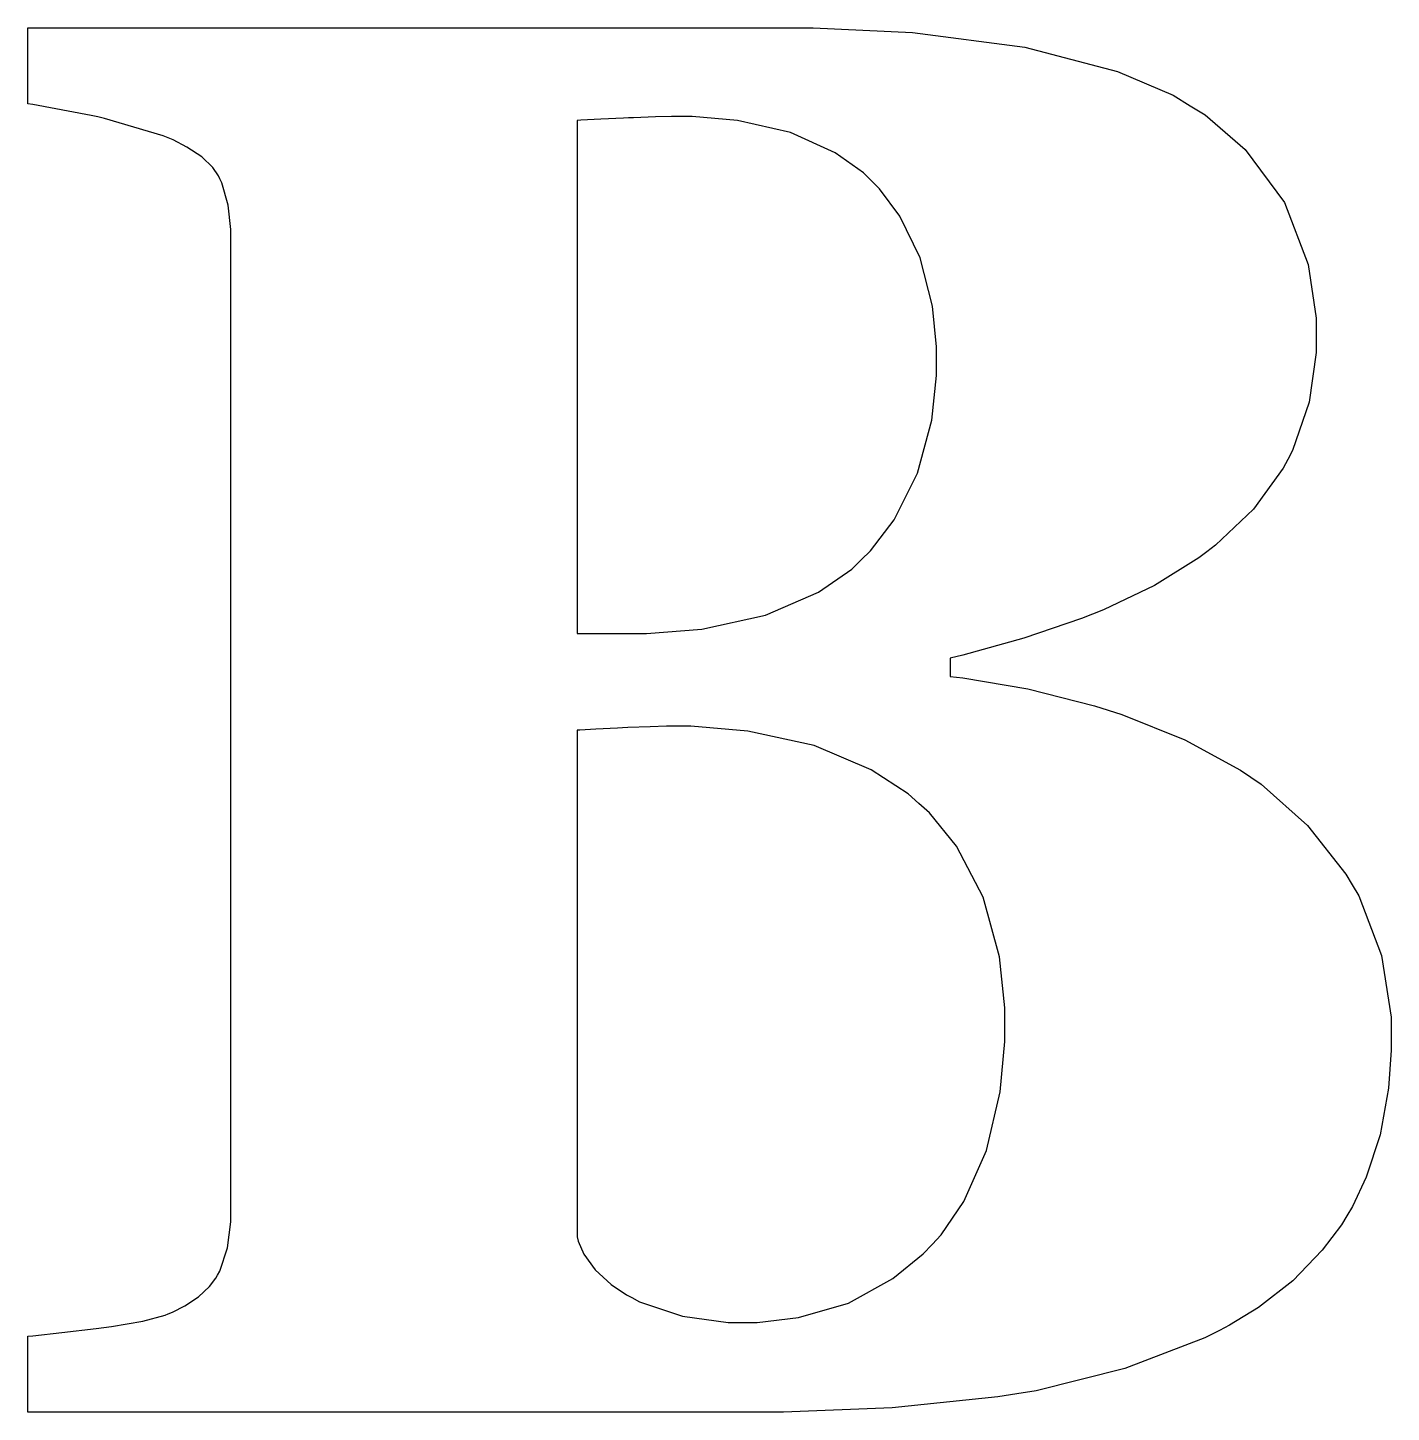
# Model space of a CAD drawing. Extents: x 0 to 121, y 0 to 123.
import ezdxf

# ---------------------------------------------------------------- set-up
doc = ezdxf.new("R2010")
doc.units = 0
doc.layers.get('0').update_dxf_attribs({"linetype": 'CONTINUOUS'})

msp = doc.modelspace()

# ---------------------------------------------------------------- linework, layer by layer
at = {"color": 0}
for p, q in [((0.352778, 115.85), (0.352778, 122.567)), ((0.352778, 122.567), (66.7561, 122.567)), ((66.7561, 122.567), (69.6708, 122.567)), ((69.6708, 122.567), (78.4158, 122.137)), ((78.4158, 122.137), (88.3324, 120.846)), ((88.3324, 120.846), (96.5027, 118.692)), ((96.5027, 118.692), (101.433, 116.607)), ((101.433, 116.607), (102.931, 115.677)), ((0.797885, 115.778), (0.352778, 115.85)), ((5.96554, 114.81), (0.797885, 115.778)), ((102.931, 115.677), (104.239, 114.865)), ((6.55394, 114.687), (5.96554, 114.81)), ((7.14237, 114.566), (6.55394, 114.687)), ((12.31, 113.023), (7.14237, 114.566)), ((49.1589, 114.401), (48.8431, 114.385)), ((48.8431, 114.385), (48.8431, 69.0824)), ((50.9199, 114.483), (49.1589, 114.401)), ((52.9262, 114.58), (50.9199, 114.483)), ((53.3647, 114.601), (52.9262, 114.58)), ((53.8014, 114.622), (53.3647, 114.601)), ((55.7431, 114.698), (53.8014, 114.622)), ((57.1556, 114.73), (55.7431, 114.698)), ((57.627, 114.73), (57.1556, 114.73)), ((58.9689, 114.73), (57.627, 114.73)), ((62.9955, 114.376), (58.9689, 114.73)), ((67.6494, 113.309), (62.9955, 114.376)), ((104.239, 114.865), (107.792, 111.824)), ((12.7551, 112.835), (12.31, 113.023)), ((13.1741, 112.656), (12.7551, 112.835)), ((14.3964, 112.029), (13.1741, 112.656)), ((71.5878, 111.533), (67.6494, 113.309)), ((15.7041, 111.157), (14.3964, 112.029)), ((74.0929, 109.757), (71.5878, 111.533)), ((107.792, 111.824), (111.263, 107.151)), ((16.6784, 110.22), (15.7041, 111.157)), ((17.1965, 109.485), (16.6784, 110.22)), ((17.3192, 109.218), (17.1965, 109.485)), ((17.4763, 108.873), (17.3192, 109.218)), ((18.0303, 106.893), (17.4763, 108.873)), ((74.8097, 109.045), (74.0929, 109.757)), ((75.5153, 108.345), (74.8097, 109.045)), ((77.3148, 105.924), (75.5153, 108.345)), ((18.2673, 104.761), (18.0303, 106.893)), ((111.263, 107.151), (113.346, 101.661)), ((79.1048, 102.242), (77.3148, 105.924)), ((18.2673, 104.05), (18.2673, 104.761)), ((18.2673, 17.9228), (18.2673, 104.05)), ((80.1783, 98.0006), (79.1048, 102.242)), ((113.346, 101.661), (114.041, 96.9285)), ((80.5367, 94.3998), (80.1783, 98.0006)), ((114.041, 96.9285), (114.041, 95.3505)), ((114.041, 95.3505), (114.041, 93.8953)), ((80.5367, 93.1982), (80.5367, 94.3998)), ((80.5367, 91.882), (80.5367, 93.1982)), ((114.041, 93.8953), (113.415, 89.5269)), ((80.1218, 87.9313), (80.5367, 91.882)), ((113.415, 89.5269), (111.959, 85.2385)), ((78.879, 83.2404), (80.1218, 87.9313)), ((111.543, 84.4557), (111.126, 83.6747)), ((111.959, 85.2385), (111.543, 84.4557)), ((76.8064, 79.1256), (78.879, 83.2404)), ((111.126, 83.6747), (108.507, 80.0749)), ((108.507, 80.0749), (105.169, 76.8918)), ((74.7173, 76.382), (76.8064, 79.1256)), ((73.9055, 75.5855), (74.7173, 76.382)), ((103.691, 75.7865), (99.7645, 73.346)), ((104.395, 76.3171), (103.691, 75.7865)), ((105.169, 76.8918), (104.395, 76.3171)), ((70.1312, 72.741), (73.0691, 74.7656)), ((73.0691, 74.7656), (73.9055, 75.5855)), ((99.7645, 73.346), (95.2927, 71.1937)), ((65.4431, 70.7087), (70.1312, 72.741)), ((95.2927, 71.1937), (94.3169, 70.805)), ((59.8399, 69.4891), (65.4431, 70.7087)), ((93.3401, 70.4176), (88.2456, 68.6745)), ((94.3169, 70.805), (93.3401, 70.4176)), ((48.8431, 69.0824), (53.3217, 69.0824)), ((53.3217, 69.0824), (54.9508, 69.0824)), ((54.9508, 69.0824), (59.8399, 69.4891)), ((88.2456, 68.6745), (82.8629, 67.1876)), ((82.8629, 67.1876), (81.7439, 66.9286)), ((81.7439, 66.9286), (81.7439, 65.2928)), ((81.7439, 65.2928), (82.8629, 65.1785)), ((82.8629, 65.1785), (88.5899, 64.207)), ((88.5899, 64.207), (94.4908, 62.702)), ((94.4908, 62.702), (95.6966, 62.3217)), ((95.6966, 62.3217), (96.901, 61.9414)), ((96.901, 61.9414), (102.456, 59.7062)), ((49.058, 60.5702), (48.8431, 60.555)), ((48.8431, 60.555), (48.8431, 15.8557)), ((50.4899, 60.6531), (49.058, 60.5702)), ((52.3946, 60.7508), (50.4899, 60.6531)), ((52.8479, 60.7716), (52.3946, 60.7508)), ((53.2998, 60.7935), (52.8479, 60.7716)), ((55.2909, 60.8693), (53.2998, 60.7935)), ((56.72, 60.9011), (55.2909, 60.8693)), ((57.1969, 60.9011), (56.72, 60.9011)), ((58.8684, 60.9011), (57.1969, 60.9011)), ((63.8874, 60.4767), (58.8684, 60.9011)), ((69.7495, 59.2003), (63.8874, 60.4767)), ((74.7832, 57.0742), (69.7495, 59.2003)), ((102.456, 59.7062), (107.381, 57.0248)), ((78.0355, 54.9522), (74.7832, 57.0742)), ((107.381, 57.0248), (108.271, 56.4212)), ((108.271, 56.4212), (109.189, 55.79)), ((109.189, 55.79), (113.265, 52.1476)), ((78.9876, 54.0964), (78.0355, 54.9522)), ((79.9151, 53.2638), (78.9876, 54.0964)), ((82.302, 50.323), (79.9151, 53.2638)), ((113.265, 52.1476), (116.652, 47.8592)), ((84.6709, 45.8075), (82.302, 50.323)), ((116.652, 47.8592), (117.227, 46.9043)), ((117.227, 46.9043), (117.8, 45.9507)), ((86.0929, 40.5476), (84.6709, 45.8075)), ((117.8, 45.9507), (119.811, 40.6714)), ((86.5671, 36.0454), (86.0929, 40.5476)), ((119.811, 40.6714), (120.673, 35.2378)), ((86.5671, 34.5447), (86.5671, 36.0454)), ((86.5671, 33.0715), (86.5671, 34.5447)), ((120.673, 35.2378), (120.673, 33.4257)), ((86.1646, 28.6508), (86.5671, 33.0715)), ((120.673, 33.4257), (120.673, 32.3081)), ((120.673, 32.3081), (120.428, 28.9553)), ((84.9616, 23.457), (86.1646, 28.6508)), ((120.428, 28.9553), (119.694, 24.846)), ((119.694, 24.846), (118.468, 21.0964)), ((82.9564, 18.9618), (84.9616, 23.457)), ((118.468, 21.0964), (117.246, 18.5153)), ((80.9473, 16.0252), (82.9564, 18.9618)), ((117.246, 18.5153), (116.754, 17.7078)), ((17.9765, 14.8759), (18.2673, 17.1621)), ((18.2673, 17.1621), (18.2673, 17.9228)), ((116.754, 17.7078), (116.268, 16.914)), ((80.1494, 15.1667), (80.9473, 16.0252)), ((116.268, 16.914), (114.581, 14.6692)), ((17.2971, 12.8061), (17.9765, 14.8759)), ((48.8431, 15.8557), (48.9384, 15.4616)), ((48.9384, 15.4616), (49.4344, 14.3247)), ((79.3736, 14.3343), (80.1494, 15.1667)), ((114.581, 14.6692), (111.984, 11.9696)), ((49.4344, 14.3247), (50.4349, 12.9164)), ((76.7016, 12.1529), (79.3736, 14.3343)), ((16.9568, 12.1874), (17.1042, 12.4533)), ((17.1042, 12.4533), (17.2971, 12.8061)), ((50.4349, 12.9164), (51.8446, 11.6334)), ((15.4354, 10.5475), (16.3959, 11.4501)), ((16.3959, 11.4501), (16.9568, 12.1874)), ((51.8446, 11.6334), (53.1908, 10.7308)), ((72.7742, 10.0004), (76.7016, 12.1529)), ((111.984, 11.9696), (108.961, 9.60907)), ((14.2214, 9.74824), (15.4354, 10.5475)), ((53.1908, 10.7308), (53.6649, 10.4731)), ((53.6649, 10.4731), (54.3387, 10.1079)), ((54.3387, 10.1079), (58.1434, 8.82632)), ((68.3687, 8.70783), (72.7742, 10.0004)), ((10.5144, 8.40602), (12.4823, 8.93657)), ((12.4823, 8.93657), (12.7551, 9.05094)), ((12.7551, 9.05094), (13.13, 9.2039)), ((13.13, 9.2039), (14.2214, 9.74824)), ((58.1434, 8.82632), (62.1496, 8.27648)), ((64.7058, 8.27648), (68.3687, 8.70783)), ((108.961, 9.60907), (106.404, 8.03811)), ((0.797885, 7.11482), (3.36655, 7.39454)), ((3.36655, 7.39454), (6.39547, 7.75974)), ((6.39547, 7.75974), (7.07072, 7.84518)), ((7.07072, 7.84518), (7.74457, 7.932)), ((7.74457, 7.932), (10.5144, 8.40602)), ((62.1496, 8.27648), (63.4848, 8.27648)), ((63.4848, 8.27648), (64.7058, 8.27648)), ((105.515, 7.58747), (104.223, 6.92739)), ((106.404, 8.03811), (105.515, 7.58747)), ((0.352778, 7.07072), (0.797885, 7.11482)), ((0.352778, 0.352778), (0.352778, 7.07072)), ((104.223, 6.92739), (97.1709, 4.20716)), ((97.1709, 4.20716), (89.33, 2.26136)), ((85.9564, 1.71704), (76.6286, 0.762056)), ((87.6434, 1.98851), (85.9564, 1.71704)), ((89.33, 2.26136), (87.6434, 1.98851)), ((63.8281, 0.352778), (0.352778, 0.352778)), ((67.0278, 0.352778), (63.8281, 0.352778)), ((76.6286, 0.762056), (67.0278, 0.352778))]:
    msp.add_line(p, q, dxfattribs=at)

doc.saveas('drawing.dxf')
